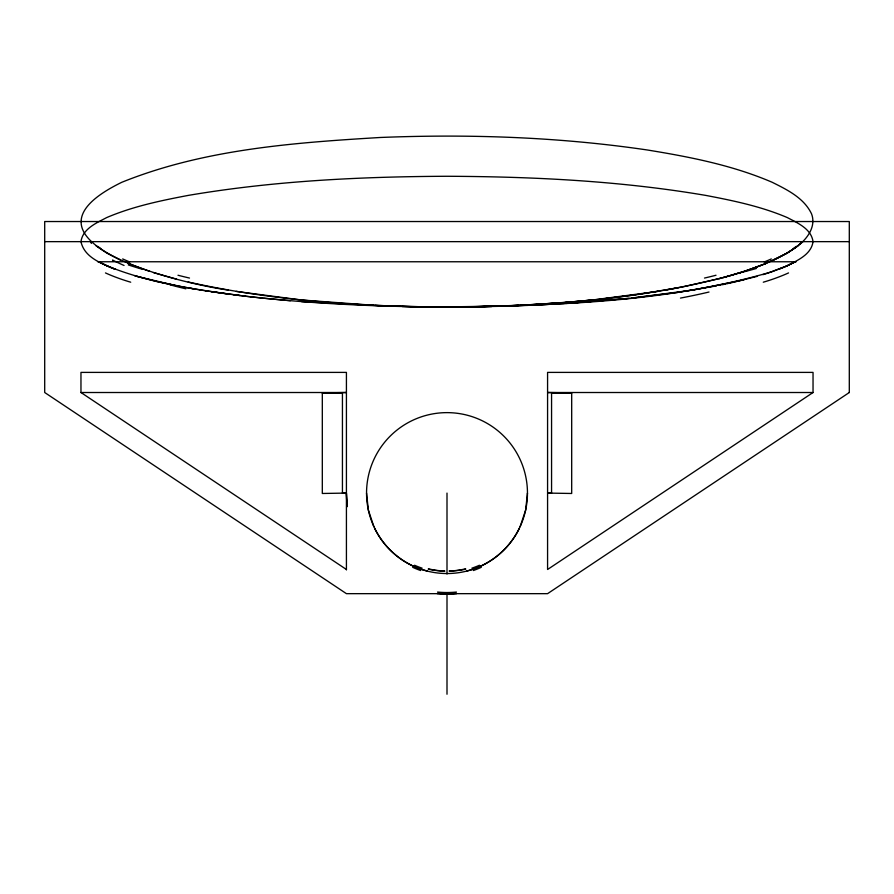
<?xml version="1.0" encoding="UTF-8"?>
<svg xmlns="http://www.w3.org/2000/svg" width="894" height="894" viewBox="0 0 894 894"><rect width="100%" height="100%" fill="white"/><g stroke="black" fill="none" stroke-linecap="round" stroke-linejoin="round"><path stroke-width="1.34" d="M366.54 493.086L368.35 510.061L373.882 526.678M520.118 526.678L525.65 510.061L527.46 493.108A80.46 80.46 0 0 0 406.77 423.41A80.46 80.46 0 0 0 406.77 562.762A80.46 80.46 0 0 0 527.46 493.086L527.46 493.108M519.425 528.153C511.368 544.882 497.321 558.616 480.402 566.282M800.275 243.906L802.756 241.648L795.526 247.66L787.011 253.192L764.627 264.021M797.984 245.794L787.011 253.192L773.712 260.076M813.037 392.511L547.575 569.489L547.575 372.396L813.037 372.396L813.037 392.511L547.575 392.511L571.691 392.902L571.691 493.477L547.575 493.086L551.564 493.086L551.564 392.578M794.33 262.277L795.28 261.763L787.268 265.741L767.935 273.083M793.973 262.478L785.223 266.647M787.335 265.708C797.515 260.333 811.283 254.555 813.037 241.648C811.283 228.741 797.515 222.964 787.335 217.588C761.33 206.48 733.493 200.669 705.824 195.417C620.391 180.867 533.55 176.643 447 176.274C360.45 176.643 273.609 180.867 188.176 195.417C160.507 200.669 132.67 206.48 106.665 217.588C96.485 222.964 82.717 228.741 80.963 241.648C84.349 257.494 101.659 263.574 115.315 269.295M786.15 266.233L786.72 265.987M784.988 266.747L785.58 266.49M784.396 266.993L772.125 271.675C663.337 303.636 548.413 305.714 435.836 306.988M783.96 267.183L778.685 269.295M723.358 277.587L746.222 270.77L766.381 263.294M762.861 264.736L744.333 271.385M767.22 273.318L762.928 274.659M472.602 569.366L466.422 571.165M740.556 272.592L719.469 278.615M756.994 276.414L729.56 283.208M721.413 278.112L682.055 287.063L637.847 294.484M743.909 279.878L693.967 289.902L631.51 298.104L677.171 292.483L716.463 285.89M726.643 283.834L728.107 283.521M725.19 284.136L722.274 284.739M719.368 285.32L720.821 285.03M678.021 287.834L665.918 290.047M657.85 291.41L593.303 299.892M636.506 294.674L601.427 299.043M630.404 298.216L565.522 303.502M628.672 298.406L570.003 303.222M574.429 301.669L591.962 300.026L564.974 302.463M573.088 301.792L532.444 304.664M560.918 302.775L520.241 305.29L528.376 304.888M530.947 305.279L564.393 303.569M558.795 303.893L505.222 306.184M512.128 305.659L518.889 305.357L497.22 306.206L508.06 305.826M528.164 305.39L505.479 306.173M502.987 306.251L469.35 306.899M471.417 306.832L495.857 306.251L463.271 306.933L491.767 306.53M347.274 506.105A100.575 100.575 0 0 1 346.425 493.086L322.309 493.477L322.309 392.902L346.425 392.511L80.963 392.511L80.963 372.396L346.425 372.396L346.425 569.914M455.135 307L463.751 306.955M451.068 307.011L458.164 306.988C387.56 307.245 316.878 304.329 246.699 296.361C199.373 290.103 151.142 283.968 106.665 265.708L98.787 261.797M44.7 241.648L849.3 241.648M97.781 261.763L796.219 261.763M322.309 392.902L342.436 392.902M551.564 392.902L571.691 392.902M346.425 493.086L342.436 493.086L342.436 392.578M430.729 306.933L398.143 306.251M424.65 306.899L402.233 306.53M388.521 306.173L301.557 301.636M396.78 306.206L375.111 305.357M373.759 305.29L302.038 300.026M290.371 300.73L263.596 298.216M300.697 299.892L236.15 291.41M262.49 298.104L251.002 296.864M245.258 296.193L251.091 296.864M245.381 296.205L233.792 294.785M239.681 295.523L211.207 291.645M228.316 294.07L205.553 290.785M199.898 289.879L205.721 290.807M200.032 289.902L188.634 287.957M194.356 288.952L183.058 286.94M228.082 290.047C177.872 283.018 2.716 240.262 121.852 182.264C203.676 149.276 293.187 142.716 380.397 137.475C469.484 133.932 559.029 136.972 647.301 149.98C689.743 156.875 732.454 165.2 772.148 182.264C787.167 189.74 803.974 197.932 811.551 213.856C816.166 225.936 808.02 237.726 798.912 245.057C778.965 260.188 754.827 268.144 731.169 275.419C638.729 300.306 542.356 306.229 447 307.022C360.26 306.564 273.016 300.92 188.176 281.979M183.091 286.952L157.21 281.588L134.525 275.698M174.811 285.354L137.005 276.414M176.487 279.118L153.444 272.592M427.578 571.165L421.409 569.366M149.667 271.385L127.618 263.294M115.181 269.25L112.633 268.245M110.04 267.183L111.348 267.719M108.777 266.647L98.966 261.897M120.288 260.076L106.989 253.192L96.016 245.794M413.598 566.282C396.679 558.616 382.632 544.882 374.575 528.153M80.963 392.511L346.425 569.489M347.341 506.641L346.425 493.577M447 493.086L447 574.015M447 593.661L447 694.236M456.041 593.258A100.575 100.575 0 0 1 437.959 593.258M130.714 282.202A97.491 37.839 9.8 0 1 105.458 272.927M142.492 269.317A91.523 19.992 14 0 1 128.278 264.915M788.542 272.927A97.491 37.839 -9.8 0 1 763.286 282.202M756.413 268.468A167.379 62.088 -10.1 0 1 739.338 272.949M709.009 292.025A518.252 399.048 -6.8 0 1 680.468 298.082M796.129 246.453A43.169 2.213 -33.7 0 1 793.347 248.577M771.332 258.925A103.771 39.37 -14.6 0 1 764.258 261.953M716.016 275.251A390.901 263.574 -8.2 0 1 704.494 278.056M185.851 288.807A379.09 263.328 7.9 0 1 169.849 284.773M124.065 265.473A97.994 40.699 13.6 0 1 112.577 260.042M91.445 243.38A43.236 3.42 30.7 0 1 90.965 242.274M112.778 260.5A44.599 1.028 37.6 0 1 113.08 260.724M100.653 248.577A43.169 2.213 33.7 0 1 97.871 246.453M129.742 261.953A103.771 39.37 14.6 0 1 122.668 258.925M189.506 278.056A390.901 263.574 8.2 0 1 177.984 275.251M456.577 593.65A100.083 100.061 0.2 0 1 437.099 593.605M437.568 592.063A100.083 98.463 7.6 0 0 447 592.532A100.083 98.463 -7.6 0 0 456.432 592.063M479.441 565.254A60.177 38.464 -7.5 0 1 471.842 568.182M465.573 568.83A67.273 53.215 -1.6 0 1 449.09 571.043A67.273 53.215 1.6 0 0 465.707 569.187M428.293 569.187A67.273 53.215 -1.6 0 0 444.91 571.087A67.273 53.215 1.6 0 1 428.427 568.83M420.661 570.528A60.177 41.035 5.8 0 1 412.659 567.277M422.158 568.182A60.177 38.464 7.5 0 1 414.559 565.254M481.341 567.277A60.177 41.035 -5.8 0 1 473.339 570.528M849.3 392.511L547.575 593.661L346.425 593.661L44.7 392.511L44.7 221.533L849.3 221.533L849.3 392.511"/></g></svg>
